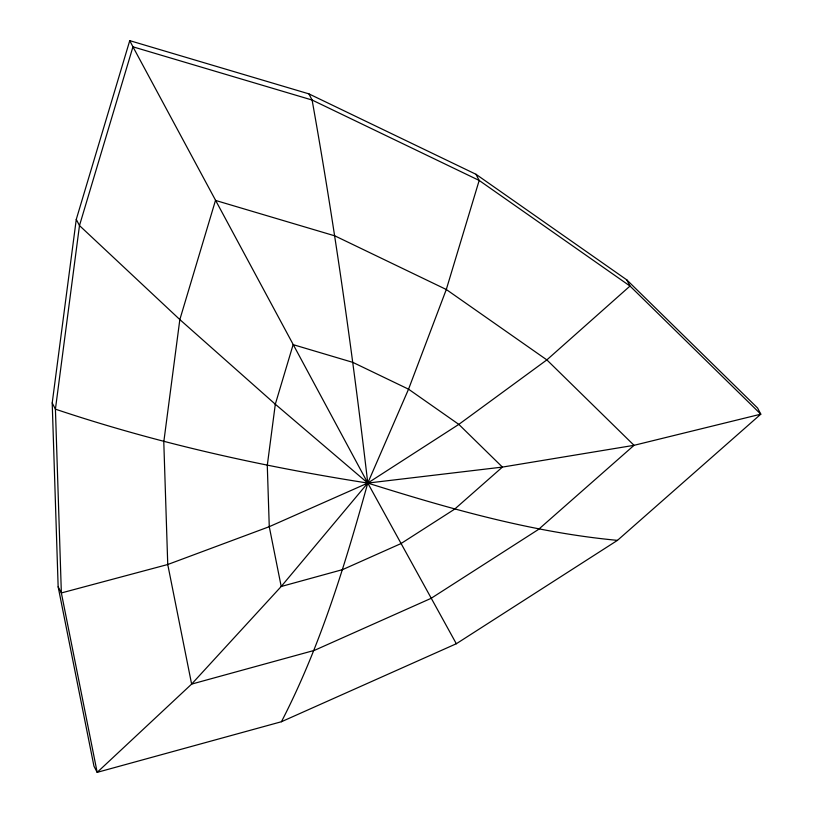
<?xml version="1.0" encoding="UTF-8"?>
<svg xmlns="http://www.w3.org/2000/svg" width="813" height="813" viewBox="0 0 813 813"><rect width="100%" height="100%" fill="white"/><g stroke="black" fill="none" stroke-linecap="round" stroke-linejoin="round"><path stroke-width="1.22" d="M52.205 402.994L76.27 219.408L129.745 40.65L308.889 93.861L475.971 174.277L626.803 279.875L757.584 408.014L760.795 414.183L617.463 540.36L456.327 643.744L281.43 721.731L97.174 772.35L93.962 766.181L58.15 586.793L52.205 402.994L55.416 409.163L61.361 592.951L97.174 772.35L191.624 684.099L281.207 586.488L367.771 483.074L408.543 389.183L446.296 289.499L479.182 180.445L475.971 174.277M281.43 721.731C320.413 646.203 345.108 564.679 367.771 483.074C352.812 354.895 334.804 227.081 312.101 100.029L308.889 93.861M617.463 540.36C532.027 532.352 449.345 508.684 367.771 483.074C261.908 466.479 157.092 443.258 55.416 409.163L79.481 225.577L132.956 46.819L129.745 40.65M456.327 643.744L367.771 483.074L132.956 46.819L312.101 100.029L479.182 180.445L630.014 286.044L760.795 414.183L634.038 445.321L502.414 467.089L367.771 483.074L269.266 526.682L167.752 564.507L61.361 592.951L58.15 586.793M626.803 279.875L630.014 286.044L546.854 359.895L458.817 424.386L367.771 483.074L275.312 404.224L179.836 319.58L79.481 225.577L76.27 219.408M179.836 319.58L163.789 441.967L167.752 564.507L191.624 684.099L314.468 650.349L431.063 598.358L538.491 529.436L634.038 445.321L546.854 359.895L446.296 289.499L334.905 235.882L215.486 200.415L179.836 319.58M275.312 404.224L267.284 465.422L269.266 526.682L281.207 586.488L342.629 569.608L400.921 543.612L454.64 509.151L502.414 467.089L458.817 424.386L408.543 389.183L352.842 362.374L293.137 344.641L275.312 404.224"/></g></svg>
